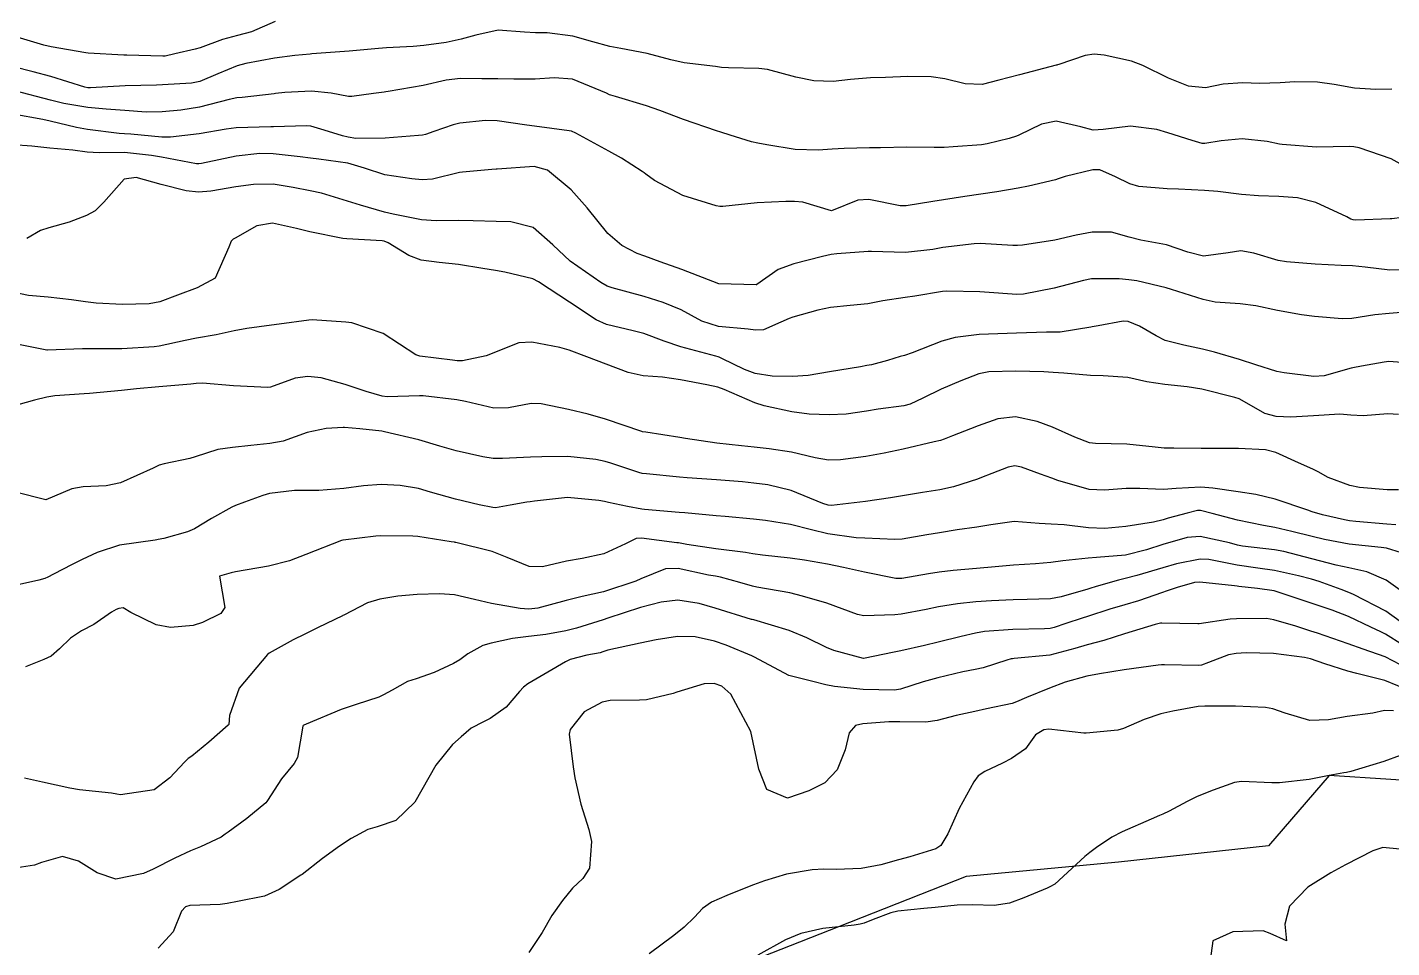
# Model space of a CAD drawing. Header units: metres. Extents: x 292545 to 299085, y 7450245 to 7463078.
# Drawn here: x 294752.3 to 294825.5, y 7462820.6 to 7462870 of the extents above; entities that cross this region are included whole.
import ezdxf

# ---------------------------------------------------------------- set-up
doc = ezdxf.new("R2010")
doc.units = ezdxf.units.M
for name, color, linetype in [('Curvas de Nivel 1m', 11, 'Continuous'), ('Curvas de Nivel 5m', 15, 'Continuous'), ('Hidrografia', 140, 'Continuous')]:
    doc.layers.add(name, color=color, linetype=linetype)

msp = doc.modelspace()

# ---------------------------------------------------------------- linework, layer by layer
at = {"layer": 'Curvas de Nivel 1m', "flags": 128}
for points, elevation in [([(294825.506, 7462866.699), (294824.645, 7462866.68), (294823.507, 7462866.756), (294822.41, 7462866.946), (294821.511, 7462867.077), (294820.301, 7462867.082), (294819.51, 7462867.035), (294818.409, 7462866.991), (294817.51, 7462867.027), (294816.458, 7462866.966), (294815.505, 7462866.766), (294814.595, 7462866.851), (294813.513, 7462867.291), (294812.138, 7462867.964), (294811.525, 7462868.191), (294810.056, 7462868.52), (294809.529, 7462868.577), (294809.039, 7462868.494), (294807.629, 7462868.019), (294807.549, 7462867.993), (294807.523, 7462867.99), (294807.481, 7462867.979), (294805.517, 7462867.467), (294804.403, 7462867.172), (294803.512, 7462866.947), (294802.604, 7462866.987), (294801.515, 7462867.257), (294800.778, 7462867.363), (294799.515, 7462867.376), (294798.32, 7462867.327), (294797.514, 7462867.295), (294796.449, 7462867.216), (294795.512, 7462867.108), (294794.48, 7462867.143), (294793.514, 7462867.344), (294791.982, 7462867.742), (294791.519, 7462867.811), (294789.904, 7462867.841), (294789.519, 7462867.866), (294789.192, 7462867.908), (294787.521, 7462868.106), (294786.804, 7462868.267), (294785.526, 7462868.603), (294784.112, 7462868.885), (294783.53, 7462868.993), (294782.613, 7462869.239), (294781.535, 7462869.531), (294780.168, 7462869.713), (294779.537, 7462869.713), (294778.936, 7462869.758), (294777.538, 7462869.856), (294776.339, 7462869.594), (294775.538, 7462869.379), (294774.736, 7462869.207), (294773.532, 7462869.041), (294772.966, 7462868.994), (294771.53, 7462868.906), (294771.104, 7462868.879), (294769.527, 7462868.739), (294769.285, 7462868.714), (294767.524, 7462868.584), (294767.439, 7462868.576), (294766.618, 7462868.504), (294765.521, 7462868.359), (294763.979, 7462868.074), (294763.517, 7462867.945), (294762.481, 7462867.524), (294761.508, 7462867.111), (294761.07, 7462867.012), (294759.506, 7462866.926), (294759.182, 7462866.918), (294757.506, 7462866.876), (294755.637, 7462866.771), (294755.504, 7462866.772), (294755.336, 7462866.81), (294753.51, 7462867.367), (294752.559, 7462867.623), (294751.515, 7462867.886)], 686), ([(294765.55, 7462870.336), (294764.294, 7462869.78), (294763.538, 7462869.57), (294762.724, 7462869.364), (294761.528, 7462868.921), (294761.262, 7462868.837), (294760.179, 7462868.583), (294759.645, 7462868.465), (294759.522, 7462868.458), (294757.603, 7462868.528), (294757.522, 7462868.527), (294757.439, 7462868.528), (294755.523, 7462868.627), (294755.39, 7462868.641), (294753.527, 7462868.961), (294753.142, 7462869.051), (294751.536, 7462869.546)], 687), ([(294826.062, 7462859.804), (294825.499, 7462859.733), (294825.422, 7462859.727), (294823.578, 7462859.672), (294823.421, 7462859.68), (294823.305, 7462859.715), (294823.097, 7462859.835), (294821.434, 7462860.608), (294820.445, 7462860.863), (294819.439, 7462860.937), (294818.356, 7462860.975), (294817.44, 7462861.047), (294816.166, 7462861.195), (294815.443, 7462861.261), (294814.061, 7462861.326), (294813.444, 7462861.345), (294811.932, 7462861.479), (294811.448, 7462861.619), (294810.673, 7462861.982), (294809.826, 7462862.364), (294809.457, 7462862.371), (294807.965, 7462862.015), (294807.588, 7462861.881), (294807.45, 7462861.824), (294806.005, 7462861.481), (294805.443, 7462861.388), (294804.308, 7462861.193), (294803.438, 7462861.068), (294802.584, 7462860.931), (294801.433, 7462860.751), (294800.862, 7462860.668), (294799.428, 7462860.43), (294799.112, 7462860.438), (294797.432, 7462860.766), (294796.842, 7462860.735), (294795.433, 7462860.16), (294793.887, 7462860.633), (294793.438, 7462860.666), (294792.97, 7462860.662), (294791.437, 7462860.603), (294789.585, 7462860.389), (294789.434, 7462860.396), (294789.235, 7462860.442), (294787.44, 7462860.984), (294785.928, 7462861.796), (294785.451, 7462862.133), (294785.368, 7462862.198), (294785.265, 7462862.283), (294784.157, 7462862.997), (294783.464, 7462863.372), (294781.705, 7462864.328), (294781.475, 7462864.436), (294781.34, 7462864.467), (294779.478, 7462864.716), (294779.069, 7462864.767), (294777.482, 7462864.988), (294776.847, 7462865.021), (294775.48, 7462864.871), (294775.107, 7462864.775), (294774.073, 7462864.414), (294773.625, 7462864.265), (294773.471, 7462864.234), (294773.261, 7462864.214), (294771.469, 7462864.062), (294769.893, 7462864.041), (294769.469, 7462864.111), (294769.179, 7462864.183), (294768.187, 7462864.489), (294767.476, 7462864.707), (294767.246, 7462864.733), (294765.475, 7462864.672), (294765.327, 7462864.67), (294763.474, 7462864.613), (294762.921, 7462864.548), (294761.479, 7462864.289), (294759.949, 7462864.112), (294759.476, 7462864.124), (294757.806, 7462864.278), (294757.478, 7462864.298), (294757.18, 7462864.316), (294755.481, 7462864.53), (294754.898, 7462864.646), (294753.486, 7462864.972), (294753.086, 7462865.064), (294751.49, 7462865.359)], 684), ([(294826.202, 7462856.995), (294825.395, 7462856.982), (294824.074, 7462857.146), (294823.397, 7462857.213), (294822.794, 7462857.236), (294821.397, 7462857.298), (294819.847, 7462857.426), (294819.399, 7462857.506), (294818.1, 7462857.893), (294817.404, 7462858.025), (294816.726, 7462857.91), (294815.401, 7462857.74), (294814.551, 7462857.939), (294813.407, 7462858.347), (294812.024, 7462858.585), (294811.411, 7462858.748), (294810.45, 7462859.021), (294809.413, 7462859.018), (294808.565, 7462858.854), (294807.409, 7462858.596), (294805.683, 7462858.323), (294805.405, 7462858.299), (294805.152, 7462858.306), (294803.406, 7462858.404), (294803.089, 7462858.39), (294801.404, 7462858.189), (294800.861, 7462858.098), (294799.401, 7462857.932), (294797.565, 7462857.975), (294797.401, 7462857.975), (294795.705, 7462857.852), (294795.4, 7462857.82), (294794.95, 7462857.718), (294793.394, 7462857.312), (294792.566, 7462857.024), (294791.425, 7462856.21), (294791.398, 7462856.194), (294791.383, 7462856.188), (294789.383, 7462856.24), (294787.39, 7462857.018), (294786.234, 7462857.432), (294785.397, 7462857.726), (294784.992, 7462857.879), (294784.163, 7462858.299), (294783.413, 7462858.952), (294782.312, 7462860.321), (294781.443, 7462861.289), (294780.175, 7462862.343), (294779.455, 7462862.552), (294777.483, 7462862.41), (294777.453, 7462862.404), (294777.427, 7462862.406), (294777.199, 7462862.383), (294775.609, 7462862.241), (294775.451, 7462862.214), (294773.997, 7462861.865), (294773.447, 7462861.835), (294772.897, 7462861.878), (294771.449, 7462862.099), (294770.358, 7462862.461), (294769.455, 7462862.722), (294767.907, 7462862.943), (294767.458, 7462862.997), (294766.896, 7462863.068), (294765.46, 7462863.231), (294764.738, 7462863.249), (294763.459, 7462863.098), (294761.598, 7462862.711), (294761.455, 7462862.684), (294761.34, 7462862.686), (294759.46, 7462863.039), (294758.92, 7462863.136), (294757.463, 7462863.293), (294756.106, 7462863.274), (294755.463, 7462863.305), (294754.698, 7462863.414), (294753.466, 7462863.529), (294752.499, 7462863.638), (294751.468, 7462863.702)], 683), ([(294826.42, 7462854.746), (294825.366, 7462854.661), (294824.6, 7462854.582), (294823.361, 7462854.39), (294822.832, 7462854.367), (294821.362, 7462854.489), (294820.654, 7462854.577), (294819.367, 7462854.813), (294818.202, 7462855.06), (294817.372, 7462855.174), (294816.026, 7462855.267), (294815.375, 7462855.398), (294813.68, 7462855.947), (294813.384, 7462856.039), (294811.817, 7462856.403), (294811.388, 7462856.468), (294810.86, 7462856.514), (294809.388, 7462856.506), (294808.959, 7462856.432), (294807.383, 7462856.02), (294805.727, 7462855.696), (294805.377, 7462855.677), (294803.642, 7462855.805), (294803.379, 7462855.817), (294801.619, 7462855.848), (294801.379, 7462855.831), (294799.902, 7462855.585), (294799.374, 7462855.513), (294798.177, 7462855.326), (294797.369, 7462855.179), (294796.432, 7462855.084), (294795.365, 7462854.973), (294794.696, 7462854.837), (294793.357, 7462854.46), (294793.158, 7462854.39), (294792.7, 7462854.197), (294791.769, 7462853.785), (294791.348, 7462853.765), (294790.946, 7462853.813), (294789.35, 7462853.962), (294788.471, 7462854.249), (294787.362, 7462854.845), (294786.393, 7462855.245), (294785.372, 7462855.561), (294783.653, 7462856.032), (294783.38, 7462856.127), (294783.038, 7462856.313), (294781.394, 7462857.458), (294780.46, 7462858.339), (294779.417, 7462859.279), (294778.206, 7462859.583), (294777.421, 7462859.591), (294776.189, 7462859.625), (294775.422, 7462859.64), (294774.198, 7462859.636), (294773.422, 7462859.686), (294771.885, 7462859.984), (294771.428, 7462860.101), (294770.133, 7462860.463), (294769.435, 7462860.682), (294768.055, 7462861.107), (294767.44, 7462861.235), (294766.53, 7462861.421), (294765.444, 7462861.599), (294764.399, 7462861.574), (294763.442, 7462861.444), (294762.098, 7462861.219), (294761.439, 7462861.17), (294760.78, 7462861.236), (294759.443, 7462861.574), (294758.095, 7462861.955), (294757.445, 7462861.867), (294756.364, 7462860.626), (294755.898, 7462860.16), (294755.422, 7462859.916), (294754.508, 7462859.558), (294753.412, 7462859.258), (294752.965, 7462859.109), (294752.223, 7462858.678)], 682), ([(294827.195, 7462851.931), (294825.336, 7462852.069), (294825.097, 7462852.05), (294823.874, 7462851.825), (294823.418, 7462851.743), (294823.331, 7462851.723), (294821.865, 7462851.312), (294821.324, 7462851.28), (294819.729, 7462851.473), (294819.328, 7462851.545), (294818.209, 7462851.891), (294817.336, 7462852.194), (294815.991, 7462852.572), (294815.341, 7462852.733), (294814.334, 7462852.949), (294813.346, 7462853.211), (294812.845, 7462853.454), (294811.962, 7462853.971), (294811.357, 7462854.226), (294811.091, 7462854.249), (294809.736, 7462853.996), (294809.422, 7462853.93), (294809.352, 7462853.918), (294807.707, 7462853.659), (294807.349, 7462853.65), (294806.974, 7462853.65), (294805.348, 7462853.599), (294803.861, 7462853.552), (294803.347, 7462853.523), (294802.063, 7462853.366), (294801.344, 7462853.161), (294799.758, 7462852.535), (294799.336, 7462852.404), (294799.116, 7462852.341), (294798.436, 7462852.129), (294797.564, 7462851.904), (294797.33, 7462851.856), (294796.983, 7462851.799), (294795.326, 7462851.522), (294794.171, 7462851.335), (294793.324, 7462851.272), (294792.24, 7462851.284), (294791.325, 7462851.441), (294790.753, 7462851.645), (294789.536, 7462852.237), (294789.4, 7462852.305), (294789.334, 7462852.328), (294789.217, 7462852.358), (294787.339, 7462852.864), (294786.445, 7462853.166), (294785.346, 7462853.573), (294784.781, 7462853.723), (294783.35, 7462854.055), (294782.794, 7462854.316), (294781.367, 7462855.262), (294779.704, 7462856.347), (294779.385, 7462856.513), (294777.896, 7462856.88), (294777.389, 7462856.97), (294776.7, 7462857.077), (294775.392, 7462857.278), (294774.369, 7462857.392), (294773.394, 7462857.524), (294772.734, 7462857.768), (294771.618, 7462858.447), (294771.404, 7462858.539), (294771.296, 7462858.56), (294769.406, 7462858.659), (294769.198, 7462858.681), (294767.411, 7462859.029), (294766.699, 7462859.222), (294765.418, 7462859.499), (294764.578, 7462859.366), (294763.405, 7462858.706), (294763.304, 7462858.642), (294763.202, 7462858.543), (294763.068, 7462858.214), (294762.339, 7462856.556), (294761.378, 7462856.034), (294760.313, 7462855.641), (294759.37, 7462855.278), (294758.795, 7462855.169), (294757.368, 7462855.144), (294755.949, 7462855.212), (294755.369, 7462855.284), (294754.63, 7462855.387), (294753.372, 7462855.522), (294752.316, 7462855.62), (294751.374, 7462855.819)], 681), ([(294825.867, 7462845.19), (294825.254, 7462845.184), (294823.761, 7462845.319), (294823.257, 7462845.418), (294822.086, 7462845.848), (294821.558, 7462846.147), (294821.267, 7462846.299), (294820.5, 7462846.638), (294819.276, 7462847.194), (294818.727, 7462847.338), (294817.278, 7462847.413), (294815.797, 7462847.406), (294815.278, 7462847.411), (294813.795, 7462847.427), (294813.278, 7462847.43), (294812.796, 7462847.475), (294811.279, 7462847.636), (294809.603, 7462847.673), (294809.28, 7462847.714), (294808.49, 7462848.008), (294807.291, 7462848.554), (294806.463, 7462848.865), (294805.299, 7462849.116), (294804.352, 7462849.004), (294803.291, 7462848.625), (294802.892, 7462848.471), (294801.914, 7462848.084), (294801.465, 7462847.904), (294801.28, 7462847.842), (294800.943, 7462847.758), (294799.275, 7462847.377), (294798.255, 7462847.149), (294797.271, 7462846.97), (294795.91, 7462846.801), (294795.269, 7462846.779), (294794.543, 7462846.904), (294793.273, 7462847.218), (294792.08, 7462847.396), (294791.276, 7462847.473), (294790.6, 7462847.544), (294789.278, 7462847.7), (294787.592, 7462847.945), (294787.28, 7462847.991), (294785.451, 7462848.278), (294785.283, 7462848.31), (294785.241, 7462848.323), (294783.293, 7462848.982), (294782.369, 7462849.247), (294781.301, 7462849.508), (294779.838, 7462849.811), (294779.305, 7462849.822), (294778.08, 7462849.589), (294777.301, 7462849.574), (294775.77, 7462849.932), (294775.307, 7462850.028), (294773.502, 7462850.235), (294773.31, 7462850.243), (294771.574, 7462850.182), (294771.309, 7462850.211), (294770.437, 7462850.459), (294769.317, 7462850.847), (294768.031, 7462851.201), (294767.321, 7462851.281), (294766.64, 7462851.186), (294765.315, 7462850.7), (294765.16, 7462850.676), (294763.315, 7462850.776), (294761.666, 7462850.915), (294761.316, 7462850.893), (294761.03, 7462850.858), (294759.314, 7462850.721), (294758.121, 7462850.608), (294757.312, 7462850.517), (294755.583, 7462850.365), (294755.31, 7462850.347), (294753.731, 7462850.233), (294753.308, 7462850.163), (294752.631, 7462849.995), (294751.302, 7462849.619)], 679), ([(294825.722, 7462843.311), (294825.228, 7462843.355), (294823.564, 7462843.493), (294823.23, 7462843.526), (294822.971, 7462843.574), (294821.782, 7462843.852), (294821.235, 7462844.009), (294820.996, 7462844.103), (294819.245, 7462844.697), (294818.213, 7462844.931), (294817.25, 7462845.082), (294815.904, 7462845.272), (294815.254, 7462845.332), (294813.931, 7462845.265), (294813.252, 7462845.209), (294811.969, 7462845.253), (294811.252, 7462845.262), (294810.075, 7462845.167), (294809.251, 7462845.199), (294807.579, 7462845.696), (294807.26, 7462845.812), (294806.643, 7462846.029), (294805.625, 7462846.403), (294805.267, 7462846.477), (294804.905, 7462846.415), (294804.024, 7462846.062), (294803.48, 7462845.847), (294803.258, 7462845.767), (294801.978, 7462845.356), (294801.249, 7462845.196), (294800.313, 7462845.043), (294799.244, 7462844.871), (294798.6, 7462844.769), (294797.247, 7462844.563), (294795.428, 7462844.35), (294795.245, 7462844.359), (294794.963, 7462844.455), (294793.253, 7462845.158), (294792.005, 7462845.453), (294791.256, 7462845.547), (294790.648, 7462845.61), (294789.258, 7462845.724), (294787.683, 7462845.831), (294787.259, 7462845.866), (294785.492, 7462846.046), (294785.261, 7462846.072), (294785.09, 7462846.112), (294784.538, 7462846.291), (294783.582, 7462846.621), (294783.267, 7462846.712), (294782.769, 7462846.814), (294781.269, 7462846.971), (294779.877, 7462846.959), (294779.269, 7462846.939), (294777.763, 7462846.868), (294777.268, 7462846.874), (294776.699, 7462846.955), (294775.272, 7462847.278), (294774.402, 7462847.541), (294773.277, 7462847.881), (294771.42, 7462848.31), (294771.282, 7462848.332), (294770.1, 7462848.462), (294769.284, 7462848.539), (294769.213, 7462848.542), (294768.295, 7462848.485), (294767.281, 7462848.268), (294765.991, 7462847.798), (294765.274, 7462847.669), (294764.244, 7462847.565), (294763.277, 7462847.46), (294762.481, 7462847.346), (294761.269, 7462846.963), (294760.97, 7462846.871), (294759.595, 7462846.587), (294759.335, 7462846.517), (294759.262, 7462846.484), (294759.016, 7462846.349), (294757.252, 7462845.563), (294756.482, 7462845.396), (294755.25, 7462845.346), (294754.651, 7462845.244), (294753.243, 7462844.66), (294751.628, 7462845.066)], 678), ([(294826.028, 7462841.802), (294825.215, 7462842.051), (294824.94, 7462842.088), (294823.217, 7462842.266), (294821.897, 7462842.527), (294821.221, 7462842.69), (294820.144, 7462842.95), (294819.226, 7462843.166), (294818.613, 7462843.276), (294817.229, 7462843.554), (294815.867, 7462843.924), (294815.235, 7462844.087), (294815.08, 7462844.087), (294814.512, 7462843.937), (294813.507, 7462843.67), (294813.229, 7462843.586), (294812.718, 7462843.448), (294811.225, 7462843.227), (294810.102, 7462843.114), (294809.224, 7462843.144), (294807.921, 7462843.318), (294807.226, 7462843.351), (294806.579, 7462843.382), (294805.227, 7462843.484), (294803.97, 7462843.318), (294803.224, 7462843.18), (294802.174, 7462843.038), (294801.221, 7462842.889), (294800.55, 7462842.777), (294799.217, 7462842.543), (294798.824, 7462842.519), (294797.22, 7462842.588), (294796.75, 7462842.617), (294795.223, 7462842.821), (294794.359, 7462843.046), (294793.23, 7462843.334), (294791.885, 7462843.551), (294791.234, 7462843.622), (294789.712, 7462843.757), (294789.236, 7462843.796), (294787.544, 7462843.951), (294787.239, 7462843.978), (294785.381, 7462844.138), (294785.241, 7462844.158), (294784.481, 7462844.291), (294783.449, 7462844.511), (294783.245, 7462844.558), (294782.936, 7462844.623), (294781.247, 7462844.772), (294779.473, 7462844.584), (294779.245, 7462844.55), (294779.075, 7462844.531), (294778.174, 7462844.371), (294777.387, 7462844.232), (294777.241, 7462844.245), (294776.517, 7462844.387), (294775.246, 7462844.681), (294773.902, 7462845.073), (294773.251, 7462845.254), (294772.263, 7462845.429), (294771.253, 7462845.479), (294770.305, 7462845.407), (294769.251, 7462845.261), (294767.907, 7462845.148), (294767.249, 7462845.157), (294766.601, 7462845.155), (294765.248, 7462844.987), (294764.889, 7462844.881), (294763.918, 7462844.533), (294763.433, 7462844.345), (294763.239, 7462844.256), (294762.14, 7462843.646), (294761.221, 7462843.103), (294760.858, 7462842.934), (294759.58, 7462842.586), (294759.279, 7462842.523), (294759.212, 7462842.508), (294759.108, 7462842.488), (294757.209, 7462842.217), (294756.005, 7462841.832), (294755.201, 7462841.447), (294754.665, 7462841.179), (294753.666, 7462840.655), (294753.35, 7462840.499), (294753.191, 7462840.434), (294752.864, 7462840.339), (294751.186, 7462839.961)], 677), ([(294825.96, 7462839.802), (294825.198, 7462840.342), (294824.161, 7462840.784), (294823.205, 7462840.994), (294822.519, 7462841.153), (294821.209, 7462841.493), (294819.707, 7462841.875), (294819.214, 7462841.976), (294817.481, 7462842.172), (294817.216, 7462842.219), (294816.795, 7462842.336), (294815.22, 7462842.677), (294814.525, 7462842.632), (294813.216, 7462842.257), (294812.333, 7462841.963), (294811.21, 7462841.69), (294809.648, 7462841.556), (294809.208, 7462841.526), (294807.84, 7462841.38), (294807.206, 7462841.285), (294806.383, 7462841.211), (294805.204, 7462841.148), (294804.203, 7462841.06), (294803.202, 7462840.968), (294801.963, 7462840.851), (294801.2, 7462840.762), (294800.633, 7462840.672), (294799.196, 7462840.43), (294798.887, 7462840.432), (294797.199, 7462840.766), (294796.068, 7462841.024), (294795.203, 7462841.194), (294793.976, 7462841.412), (294793.206, 7462841.528), (294791.728, 7462841.685), (294791.208, 7462841.762), (294790.814, 7462841.821), (294789.211, 7462842.02), (294787.666, 7462842.255), (294787.214, 7462842.338), (294787.125, 7462842.35), (294785.218, 7462842.587), (294784.93, 7462842.572), (294784.36, 7462842.293), (294783.207, 7462841.752), (294782.031, 7462841.496), (294781.203, 7462841.353), (294779.903, 7462841.052), (294779.2, 7462841.071), (294778.018, 7462841.558), (294777.208, 7462841.888), (294775.253, 7462842.359), (294775.213, 7462842.369), (294775.186, 7462842.374), (294775.007, 7462842.403), (294773.217, 7462842.683), (294772.943, 7462842.707), (294771.217, 7462842.729), (294770.958, 7462842.711), (294769.213, 7462842.494), (294769.189, 7462842.494), (294769.114, 7462842.471), (294767.205, 7462841.722), (294766.328, 7462841.382), (294765.199, 7462841.086), (294763.431, 7462840.782), (294763.195, 7462840.743), (294762.573, 7462840.556), (294762.855, 7462838.875), (294762.647, 7462838.555), (294761.664, 7462838.066), (294761.163, 7462837.911), (294759.942, 7462837.801), (294759.163, 7462837.942), (294757.814, 7462838.61), (294757.407, 7462838.849), (294757.175, 7462838.828), (294757.027, 7462838.768), (294756.78, 7462838.624), (294755.827, 7462837.969), (294755.158, 7462837.615), (294754.563, 7462837.234), (294753.975, 7462836.652), (294753.532, 7462836.263), (294753.137, 7462836.081), (294752.155, 7462835.697)], 676), ([(294826.081, 7462836.873), (294825.159, 7462837.449), (294824.918, 7462837.571), (294824.372, 7462837.822), (294823.171, 7462838.386), (294822.296, 7462838.729), (294821.182, 7462839.106), (294819.35, 7462839.719), (294819.191, 7462839.76), (294818.287, 7462839.894), (294817.294, 7462840.009), (294817.194, 7462840.022), (294817.061, 7462840.044), (294815.196, 7462840.235), (294814.919, 7462840.21), (294813.99, 7462839.942), (294813.396, 7462839.742), (294813.189, 7462839.671), (294811.913, 7462839.238), (294811.179, 7462839.024), (294810.375, 7462838.788), (294809.169, 7462838.391), (294808.876, 7462838.294), (294807.999, 7462838.012), (294807.375, 7462837.804), (294807.16, 7462837.749), (294806.859, 7462837.724), (294805.159, 7462837.699), (294803.634, 7462837.59), (294803.157, 7462837.504), (294802.383, 7462837.31), (294801.152, 7462837.014), (294800.423, 7462836.834), (294799.147, 7462836.549), (294798.794, 7462836.476), (294797.143, 7462836.14), (294795.55, 7462836.567), (294795.148, 7462836.718), (294794.095, 7462837.239), (294793.157, 7462837.631), (294791.252, 7462838.209), (294791.163, 7462838.231), (294791.137, 7462838.237), (294789.172, 7462838.833), (294788.328, 7462839.096), (294787.178, 7462839.276), (294786.284, 7462839.161), (294785.172, 7462838.871), (294783.412, 7462838.306), (294783.172, 7462838.219), (294781.73, 7462837.758), (294781.162, 7462837.627), (294780.087, 7462837.418), (294779.157, 7462837.316), (294778.307, 7462837.217), (294777.152, 7462836.964), (294776.699, 7462836.835), (294775.896, 7462836.392), (294775.466, 7462836.071), (294775.138, 7462835.871), (294774.094, 7462835.377), (294773.129, 7462835.049), (294772.664, 7462834.899), (294771.841, 7462834.443), (294771.383, 7462834.183), (294771.117, 7462834.058), (294769.903, 7462833.67), (294769.107, 7462833.397), (294767.219, 7462832.613), (294767.104, 7462832.565), (294767.069, 7462832.535), (294767.053, 7462832.501), (294766.751, 7462830.83), (294766.575, 7462830.505), (294765.892, 7462829.684), (294765.155, 7462828.519), (294765.115, 7462828.456), (294765.051, 7462828.386), (294764.031, 7462827.543), (294763.027, 7462826.812), (294762.878, 7462826.699), (294762.654, 7462826.554), (294761.548, 7462826.034), (294761.015, 7462825.809), (294760.167, 7462825.422), (294759.005, 7462824.837), (294758.496, 7462824.598), (294757, 7462824.3), (294756.005, 7462824.63), (294755.009, 7462825.251), (294754.15, 7462825.514), (294753.011, 7462825.185), (294752.635, 7462825.047), (294751.005, 7462824.798)], 674), ([(294825.968, 7462835.802), (294825.147, 7462836.219), (294823.963, 7462836.64), (294823.154, 7462836.929), (294821.52, 7462837.495), (294821.16, 7462837.606), (294820.347, 7462837.868), (294819.168, 7462838.22), (294818.778, 7462838.277), (294817.168, 7462838.265), (294816.834, 7462838.247), (294815.164, 7462838), (294815.098, 7462837.997), (294813.164, 7462838.034), (294813.089, 7462838.026), (294812.809, 7462837.955), (294811.158, 7462837.464), (294810.042, 7462837.103), (294809.152, 7462836.865), (294808.486, 7462836.67), (294807.146, 7462836.315), (294805.226, 7462836.131), (294805.144, 7462836.127), (294805.074, 7462836.12), (294804.835, 7462836.053), (294803.569, 7462835.635), (294803.138, 7462835.539), (294802.47, 7462835.414), (294801.133, 7462835.106), (294800.352, 7462834.887), (294799.127, 7462834.491), (294798.812, 7462834.438), (294797.126, 7462834.465), (294795.591, 7462834.627), (294795.129, 7462834.73), (294794.415, 7462834.893), (294793.133, 7462835.224), (294791.291, 7462836.209), (294791.144, 7462836.286), (294789.77, 7462836.852), (294789.151, 7462837.067), (294788.097, 7462837.307), (294787.154, 7462837.323), (294786.007, 7462837.133), (294785.15, 7462836.965), (294783.42, 7462836.581), (294783.146, 7462836.489), (294783.008, 7462836.448), (294782.282, 7462836.319), (294781.392, 7462836.076), (294781.139, 7462835.952), (294780.192, 7462835.402), (294779.127, 7462834.785), (294778.887, 7462834.601), (294778.678, 7462834.364), (294777.952, 7462833.53), (294777.101, 7462832.917), (294776.739, 7462832.743), (294776.079, 7462832.39), (294775.551, 7462831.933), (294775.084, 7462831.515), (294774.184, 7462830.413), (294773.053, 7462828.43), (294772.033, 7462827.445), (294771.033, 7462827.097), (294770.532, 7462826.956), (294769.635, 7462826.471), (294769.019, 7462826.071), (294768.102, 7462825.399), (294767.003, 7462824.551), (294766.976, 7462824.527), (294766.934, 7462824.501), (294765.77, 7462823.737), (294764.992, 7462823.383), (294763.534, 7462823.088), (294762.987, 7462822.985), (294762.605, 7462822.935), (294760.986, 7462822.876), (294760.749, 7462822.809), (294760.527, 7462822.575), (294760.081, 7462821.464), (294759.281, 7462820.587)], 673), ([(294826.53, 7462834.388), (294825.13, 7462834.962), (294823.632, 7462835.336), (294823.137, 7462835.448), (294821.903, 7462835.852), (294821.145, 7462836.114), (294820.811, 7462836.198), (294819.148, 7462836.413), (294817.682, 7462836.436), (294817.148, 7462836.405), (294816.735, 7462836.326), (294815.67, 7462835.925), (294815.295, 7462835.775), (294815.141, 7462835.753), (294813.293, 7462835.797), (294813.141, 7462835.792), (294812.96, 7462835.771), (294811.138, 7462835.532), (294809.818, 7462835.312), (294809.135, 7462835.183), (294807.972, 7462834.858), (294807.128, 7462834.544), (294805.897, 7462834.042), (294805.361, 7462833.806), (294805.118, 7462833.726), (294803.749, 7462833.428), (294803.111, 7462833.284), (294802.111, 7462833.082), (294801.104, 7462832.816), (294800.494, 7462832.714), (294799.102, 7462832.737), (294798.494, 7462832.734), (294797.1, 7462832.632), (294796.705, 7462832.54), (294796.378, 7462832.151), (294796.159, 7462831.23), (294795.73, 7462830.16), (294795.066, 7462829.467), (294794.207, 7462829.033), (294793.057, 7462828.647), (294791.961, 7462829.105), (294791.526, 7462830.205), (294791.093, 7462832.21), (294790.022, 7462834.227), (294789.537, 7462834.643), (294789.129, 7462834.801), (294788.593, 7462834.78), (294787.124, 7462834.326), (294786.932, 7462834.263), (294785.485, 7462833.917), (294785.117, 7462833.902), (294783.536, 7462833.886), (294783.115, 7462833.801), (294782.154, 7462833.272), (294781.398, 7462832.327), (294781.348, 7462832.07), (294781.554, 7462830.325), (294781.652, 7462829.739), (294781.965, 7462828.321), (294782.394, 7462826.955), (294782.548, 7462826.315), (294782.433, 7462824.891), (294782.075, 7462824.319), (294781.519, 7462823.803), (294780.991, 7462823.144), (294780.407, 7462822.339), (294779.888, 7462821.427), (294779.172, 7462820.357)], 672), ([(294825.59, 7462833.323), (294825.108, 7462833.345), (294824.484, 7462833.196), (294823.105, 7462833.021), (294822.107, 7462832.846), (294821.102, 7462832.812), (294819.78, 7462833.199), (294819.109, 7462833.441), (294818.73, 7462833.507), (294817.118, 7462833.569), (294815.459, 7462833.585), (294815.117, 7462833.558), (294813.749, 7462833.308), (294813.111, 7462833.164), (294812.202, 7462832.868), (294811.099, 7462832.371), (294810.796, 7462832.285), (294809.095, 7462832.126), (294808.962, 7462832.134), (294807.098, 7462832.345), (294806.826, 7462832.303), (294806.37, 7462832.037), (294805.833, 7462831.295), (294805.08, 7462830.763), (294804.61, 7462830.522), (294803.664, 7462830.064), (294803.297, 7462829.84), (294803.065, 7462829.524), (294802.283, 7462828.081), (294801.662, 7462826.724), (294801.294, 7462826.096), (294801.021, 7462825.921), (294799.637, 7462825.493), (294799.015, 7462825.334), (294798.072, 7462825.07), (294797.01, 7462824.869), (294795.668, 7462824.818), (294795.009, 7462824.821), (294794.392, 7462824.793), (294793.007, 7462824.563), (294791.82, 7462824.208), (294791.229, 7462823.987), (294790.998, 7462823.905), (294789.804, 7462823.419), (294788.985, 7462823.051), (294788.5, 7462822.724), (294788.062, 7462822.249), (294787.508, 7462821.714), (294786.963, 7462821.274), (294785.629, 7462820.28)], 671), ([(294827.023, 7462825.79), (294825.025, 7462825.994), (294824.491, 7462825.818), (294823.015, 7462825.066), (294822.233, 7462824.625), (294821.003, 7462823.86), (294820.007, 7462822.85), (294819.758, 7462821.872), (294819.85, 7462820.985), (294818.968, 7462821.381), (294818.594, 7462821.51), (294816.968, 7462821.458), (294815.894, 7462820.99), (294815.753, 7462819.922)], 669)]:
    msp.add_lwpolyline(points, dxfattribs=dict(at, elevation=elevation))
at = {"layer": 'Curvas de Nivel 5m', "flags": 128}
for points, elevation in [([(294827.317, 7462861.929), (294825.464, 7462862.96), (294823.757, 7462863.54), (294823.471, 7462863.598), (294823.25, 7462863.612), (294821.47, 7462863.58), (294819.623, 7462863.727), (294819.472, 7462863.751), (294818.815, 7462863.887), (294817.474, 7462864.028), (294816.344, 7462863.917), (294815.471, 7462863.773), (294815.323, 7462863.783), (294814.795, 7462863.937), (294813.477, 7462864.356), (294812.896, 7462864.539), (294811.48, 7462864.709), (294810.016, 7462864.53), (294809.48, 7462864.503), (294808.812, 7462864.677), (294807.487, 7462864.972), (294806.704, 7462864.813), (294805.475, 7462864.221), (294805.351, 7462864.175), (294804.966, 7462864.055), (294803.782, 7462863.754), (294803.469, 7462863.704), (294801.961, 7462863.593), (294801.468, 7462863.562), (294800.932, 7462863.562), (294799.468, 7462863.589), (294798.051, 7462863.55), (294797.467, 7462863.541), (294796.11, 7462863.51), (294795.466, 7462863.467), (294794.707, 7462863.413), (294793.466, 7462863.459), (294791.96, 7462863.713), (294791.469, 7462863.804), (294791.129, 7462863.875), (294789.992, 7462864.225), (294789.475, 7462864.384), (294789.259, 7462864.451), (294787.485, 7462865.07), (294786.213, 7462865.552), (294785.496, 7462865.807), (294783.833, 7462866.305), (294783.57, 7462866.375), (294783.504, 7462866.399), (294783.344, 7462866.473), (294781.512, 7462867.227), (294780.544, 7462867.308), (294779.512, 7462867.238), (294778.378, 7462867.234), (294777.512, 7462867.245), (294776.648, 7462867.252), (294775.512, 7462867.269), (294774.733, 7462867.186), (294773.508, 7462866.9), (294771.623, 7462866.567), (294771.504, 7462866.553), (294771.416, 7462866.539), (294770.836, 7462866.457), (294769.673, 7462866.295), (294769.5, 7462866.3), (294768.558, 7462866.479), (294767.504, 7462866.587), (294766.081, 7462866.511), (294765.568, 7462866.454), (294765.502, 7462866.445), (294763.782, 7462866.254), (294763.498, 7462866.224), (294763.09, 7462866.137), (294761.494, 7462865.727), (294760.502, 7462865.571), (294759.492, 7462865.484), (294758.628, 7462865.462), (294757.492, 7462865.545), (294756.487, 7462865.619), (294755.494, 7462865.704), (294754.215, 7462865.934), (294753.497, 7462866.11), (294751.58, 7462866.601)], 685), ([(294825.867, 7462849.235), (294825.298, 7462849.269), (294823.958, 7462849.162), (294823.297, 7462849.201), (294822.707, 7462849.249), (294821.296, 7462849.167), (294820.08, 7462849.087), (294819.295, 7462849.126), (294818.687, 7462849.279), (294817.597, 7462849.906), (294817.305, 7462850.067), (294817.073, 7462850.145), (294815.313, 7462850.589), (294814.527, 7462850.725), (294813.322, 7462850.838), (294812.345, 7462850.987), (294811.325, 7462851.218), (294810.012, 7462851.307), (294809.326, 7462851.327), (294807.898, 7462851.443), (294807.328, 7462851.493), (294806.823, 7462851.523), (294805.328, 7462851.56), (294803.876, 7462851.515), (294803.326, 7462851.408), (294802.359, 7462851.043), (294801.318, 7462850.593), (294800.335, 7462850.105), (294799.64, 7462849.783), (294799.307, 7462849.7), (294797.926, 7462849.512), (294797.302, 7462849.407), (294796.213, 7462849.242), (294795.298, 7462849.207), (294794.223, 7462849.257), (294793.301, 7462849.377), (294791.808, 7462849.702), (294791.308, 7462849.857), (294790.49, 7462850.222), (294789.66, 7462850.578), (294789.318, 7462850.7), (294788.739, 7462850.826), (294787.321, 7462851.087), (294786.348, 7462851.245), (294785.323, 7462851.31), (294784.515, 7462851.483), (294783.329, 7462851.928), (294782.29, 7462852.32), (294781.336, 7462852.679), (294780.847, 7462852.829), (294779.344, 7462853.112), (294778.632, 7462853.072), (294777.336, 7462852.568), (294777.21, 7462852.506), (294776.894, 7462852.384), (294775.622, 7462852.105), (294775.33, 7462852.114), (294775.075, 7462852.149), (294773.332, 7462852.356), (294773.102, 7462852.432), (294771.35, 7462853.574), (294769.674, 7462854.151), (294769.359, 7462854.196), (294767.545, 7462854.313), (294767.36, 7462854.305), (294765.782, 7462854.09), (294765.356, 7462854.032), (294764.034, 7462853.851), (294763.351, 7462853.717), (294762.395, 7462853.506), (294761.344, 7462853.323), (294760.72, 7462853.199), (294759.337, 7462852.895), (294759.068, 7462852.862), (294757.335, 7462852.754), (294757.196, 7462852.751), (294755.335, 7462852.759), (294755.219, 7462852.757), (294753.333, 7462852.688), (294753.306, 7462852.687), (294751.339, 7462853.076)], 680), ([(294826.393, 7462837.798), (294825.176, 7462838.681), (294823.455, 7462839.57), (294823.19, 7462839.678), (294822.793, 7462839.844), (294821.611, 7462840.268), (294821.198, 7462840.391), (294820.502, 7462840.565), (294819.203, 7462840.864), (294818.303, 7462840.993), (294817.205, 7462841.141), (294815.686, 7462841.447), (294815.208, 7462841.466), (294813.937, 7462841.211), (294813.204, 7462841.011), (294811.818, 7462840.589), (294811.197, 7462840.428), (294810.832, 7462840.348), (294809.632, 7462839.996), (294809.301, 7462839.889), (294809.191, 7462839.856), (294807.753, 7462839.446), (294807.183, 7462839.335), (294805.921, 7462839.3), (294805.182, 7462839.291), (294804.013, 7462839.229), (294803.179, 7462839.174), (294802.189, 7462839.074), (294801.175, 7462838.913), (294800.508, 7462838.772), (294799.169, 7462838.51), (294798.817, 7462838.475), (294797.167, 7462838.419), (294796.82, 7462838.494), (294795.177, 7462839.102), (294793.876, 7462839.489), (294793.185, 7462839.66), (294791.424, 7462839.973), (294791.19, 7462840.024), (294790.496, 7462840.22), (294789.459, 7462840.5), (294789.196, 7462840.551), (294788.825, 7462840.616), (294787.2, 7462840.959), (294786.514, 7462840.953), (294785.194, 7462840.409), (294784.916, 7462840.284), (294783.187, 7462839.717), (294782.043, 7462839.462), (294781.182, 7462839.253), (294779.661, 7462838.836), (294779.177, 7462838.784), (294778.713, 7462838.829), (294777.18, 7462839.08), (294776.261, 7462839.31), (294775.184, 7462839.545), (294774.375, 7462839.602), (294773.184, 7462839.572), (294772.148, 7462839.476), (294771.182, 7462839.326), (294770.513, 7462839.124), (294769.246, 7462838.469), (294769.197, 7462838.445), (294769.172, 7462838.432), (294767.859, 7462837.793), (294767.157, 7462837.45), (294766.519, 7462837.139), (294765.397, 7462836.517), (294765.239, 7462836.422), (294765.141, 7462836.35), (294763.628, 7462834.542), (294763.108, 7462833.083), (294763.066, 7462832.588), (294763.042, 7462832.551), (294762.005, 7462831.645), (294761.078, 7462830.896), (294760.888, 7462830.76), (294760.685, 7462830.574), (294759.913, 7462829.733), (294759.058, 7462829.086), (294757.259, 7462828.821), (294757.055, 7462828.854), (294756.768, 7462828.911), (294755.057, 7462829.092), (294754.535, 7462829.168), (294753.061, 7462829.498), (294752.108, 7462829.719)], 675), ([(294825.953, 7462830.932), (294825.081, 7462830.601), (294823.304, 7462830.065), (294823.075, 7462830.021), (294822.92, 7462829.996), (294822.136, 7462829.849), (294821.251, 7462829.677), (294821.07, 7462829.649), (294819.472, 7462829.471), (294819.067, 7462829.469), (294817.439, 7462829.533), (294817.066, 7462829.477), (294815.915, 7462829.067), (294815.055, 7462828.736), (294814.517, 7462828.469), (294813.552, 7462827.945), (294813.213, 7462827.777), (294813.04, 7462827.704), (294812.587, 7462827.506), (294811.031, 7462826.836), (294810.473, 7462826.541), (294809.65, 7462825.994), (294809.286, 7462825.732), (294809.018, 7462825.509), (294807.411, 7462824.024), (294807.149, 7462823.879), (294807, 7462823.818), (294805.744, 7462823.29), (294804.987, 7462823), (294804.166, 7462822.877), (294802.986, 7462822.918), (294802.171, 7462822.896), (294800.983, 7462822.768), (294800.378, 7462822.71), (294798.98, 7462822.566), (294798.615, 7462822.487), (294797.669, 7462822.133), (294797.174, 7462821.935), (294796.97, 7462821.875), (294796.65, 7462821.825), (294794.968, 7462821.644), (294793.77, 7462821.377), (294792.961, 7462821.03), (294791.465, 7462820.212)], 670)]:
    msp.add_lwpolyline(points, dxfattribs=dict(at, elevation=elevation))
at = {"layer": 'Hidrografia'}
msp.add_lwpolyline([(294880.174, 7462814.428), (294874.147, 7462822.934), (294870.634, 7462825.118), (294862.618, 7462826.945), (294857.182, 7462829.308), (294853.458, 7462829.476), (294848.28, 7462831.115), (294841.078, 7462828.55), (294834.644, 7462827.696), (294832.065, 7462829.218), (294822.136, 7462829.849), (294818.89, 7462826.09), (294810.838, 7462825.196), (294802.648, 7462824.44), (294795.809, 7462821.735), (294788.114, 7462818.703)], dxfattribs=at)

doc.saveas('drawing.dxf')
